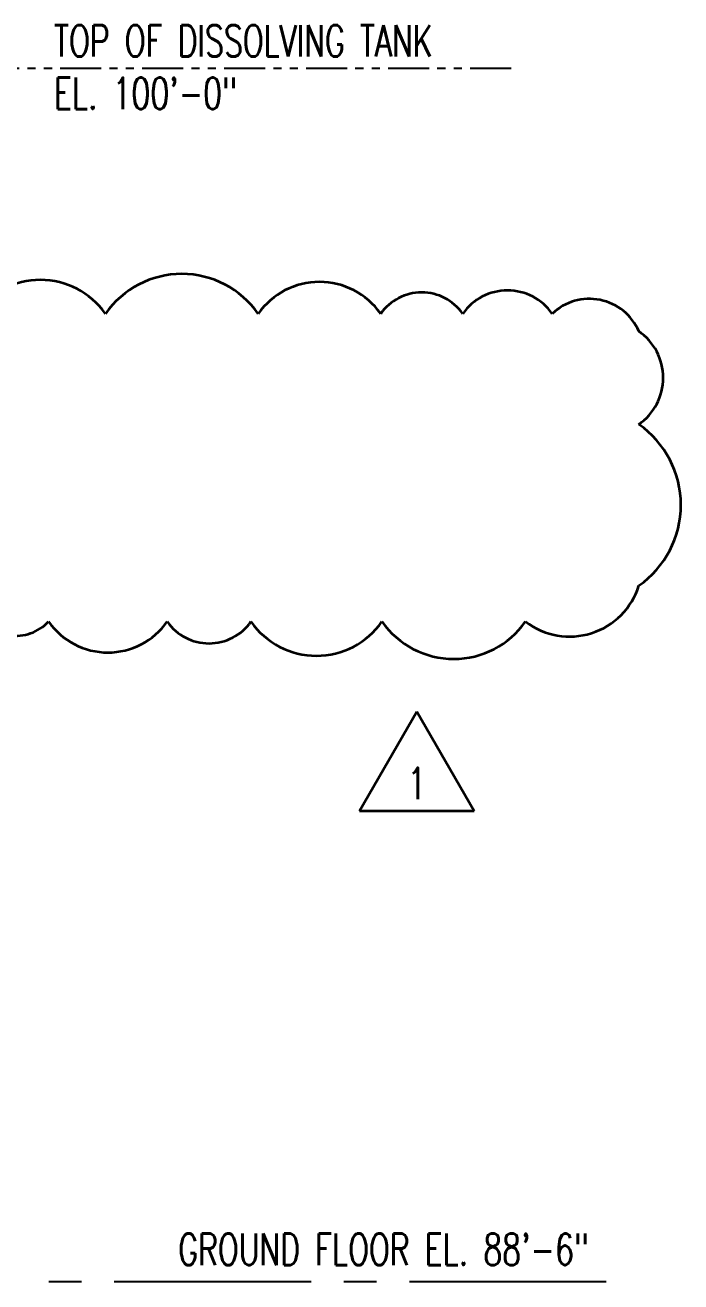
# Model space of a CAD drawing. Header units: inches. Extents: x 0 to 1408, y 0 to 1088.
# Drawn here: x 1056.8 to 1136.8, y 674 to 827.3 of the extents above; entities that cross this region are included whole.
import ezdxf
from ezdxf.enums import TextEntityAlignment as Align

# ---------------------------------------------------------------- set-up
doc = ezdxf.new("R2010")
doc.units = ezdxf.units.IN
doc.header["$LTSCALE"] = 32
doc.header["$MEASUREMENT"] = 0
doc.linetypes.add('CENTER2', pattern=[1.125, 0.75, -0.125, 0.125, -0.125])
doc.linetypes.add('PHANTOM2', pattern=[1.25, 0.625, -0.125, 0.125, -0.125, 0.125, -0.125])
for name, color, linetype, lineweight in [('AM_6', 140, 'Continuous', 35), ('Equipment-AM_11', 92, 'PHANTOM2', 25), ('Equipment-AM_6', 140, 'Continuous', 35), ('Layout-AM_11', 92, 'PHANTOM2', 25)]:
    doc.layers.add(name, color=color, linetype=linetype, lineweight=lineweight)
doc.styles.add('simplex', font='simplex.shx', dxfattribs={"width": 0.75})
doc.styles.get("Standard").update_dxf_attribs({"font": 'ROMANS.SHX', "width": 0.7})

# ---------------------------------------------------------------- blocks, each defined once
blk = doc.blocks.new('Revision Triangle')
at = {"layer": 'AM_6'}
for p, q in [((-0.2188, 0), (0, 0.3789)), ((0, 0.3789), (0.2188, 0)), ((-0.2188, 0), (0.2188, 0))]:
    blk.add_line(p, q, dxfattribs=at)
at = {"layer": 'AM_6', "style": 'simplex', "width": 0.75}
blk.add_attdef('X', text='', height=0.12, dxfattribs=at).set_placement((-0.0001, 0.0447), align=Align.CENTER)

msp = doc.modelspace()

# ---------------------------------------------------------------- linework, layer by layer
at = {"layer": 'AM_6', "linetype": 'CENTER2'}
msp.add_lwpolyline([(1050.755469, 792.088574, 0.52056705), (1050.755469, 780.498864, 0.52056705), (1050.755469, 768.135511, 0.52056705), (1050.755469, 755.789858, 0.52056705), (1059.655365, 754.537772, 0.52056705), (1074.139145, 754.537772, 0.52056705), (1084.343924, 754.537772, 0.52056705), (1100.332876, 754.537772, 0.52056705), (1117.837988, 754.537772, 0.52056705), (1131.671195, 758.925336, 0.52056705), (1131.671195, 778.597872, 0.52056705), (1131.671195, 789.950758, 0.52056705), (1121.098967, 792.088574, 0.52056705), (1110.177613, 792.088574, 0.52056705), (1100.177003, 792.088574, 0.52056705), (1085.238193, 792.088574, 0.52056705), (1066.586195, 792.088574, 0.52056705)], format="xyb", close=True, dxfattribs=at)
at = {"layer": 'Equipment-AM_11', "linetype": 'CENTER2'}
msp.add_line((1127.673259, 673.995712), (694.991252, 673.995712), dxfattribs=at)
at = {"layer": 'Layout-AM_11', "ltscale": 0.25}
msp.add_line((1116.079082, 821.995712), (1000.369383, 821.995712), dxfattribs=at)

# ---------------------------------------------------------------- block references
at = {"layer": 'AM_6', "linetype": 'CENTER2', "xscale": 32, "yscale": 32, "zscale": 32}
msp.add_blockref('Revision Triangle', (1104.573623, 731.450137), dxfattribs=at).add_auto_attribs({'X': '1'})

# ---------------------------------------------------------------- texts
at = {"layer": 'Equipment-AM_6', "color": 140, "char_height": 3.84, "attachment_point": 1}
for s, width, insert in [('TOP OF DISSOLVING TANK\\PEL. 100\'-0"', 70.30774229, (1060.318288, 827.295377)), ('GROUND FLOOR EL. 88\'-6"', 58.33927079, (1075.481027, 679.878422))]:
    msp.add_mtext_dynamic_manual_height_columns(s, width=width, gutter_width=19.2, heights=[0], dxfattribs=dict(at, insert=insert))

doc.saveas('drawing.dxf')
